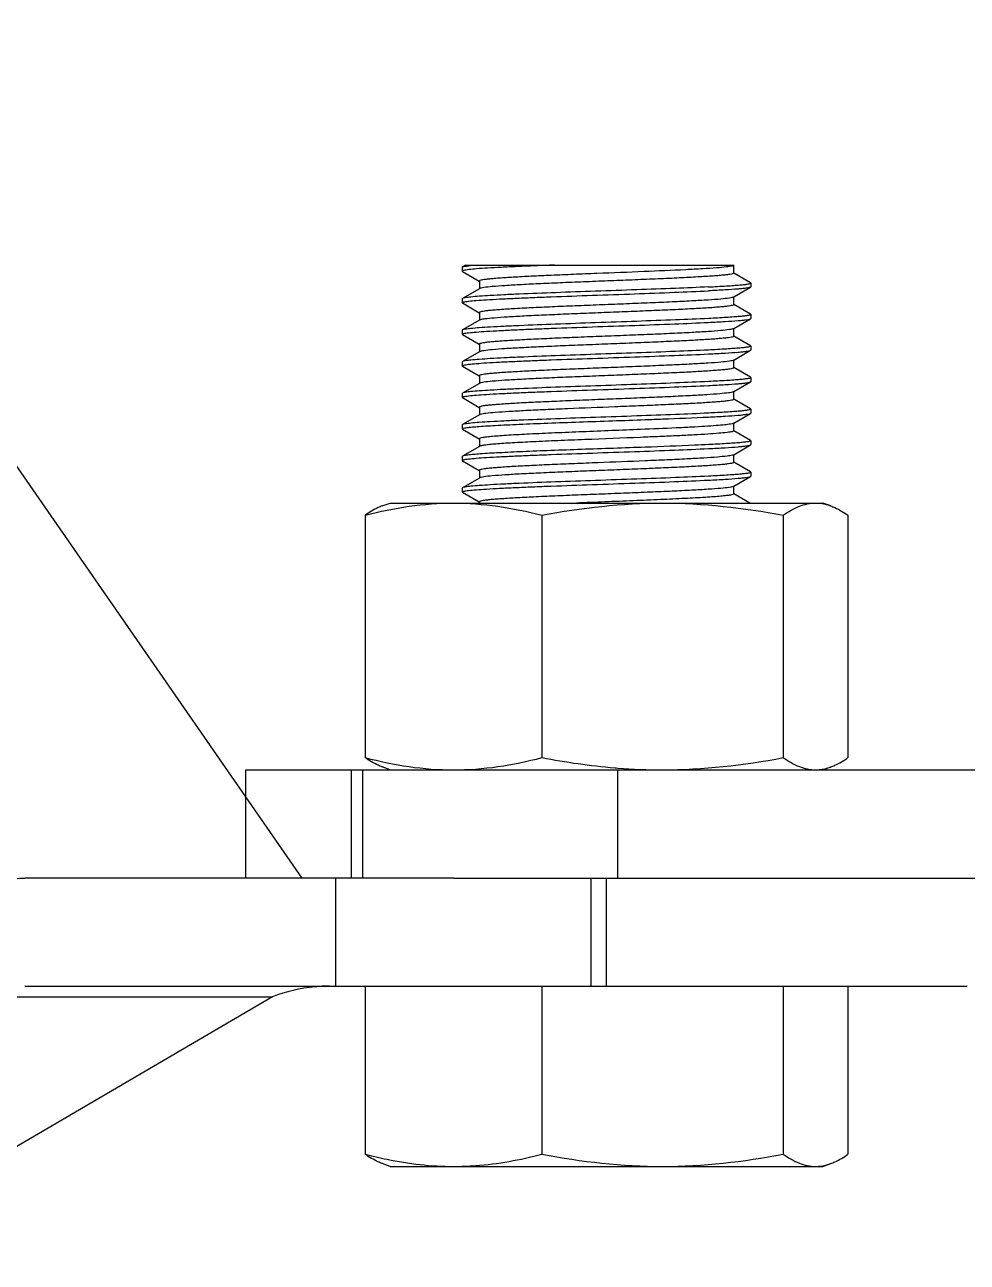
# Model space of a CAD drawing. Extents: x 27938 to 1507990, y 110129 to 923079.
# Drawn here: x 676847 to 677454, y 381827 to 382625 of the extents above; entities that cross this region are included whole.
import ezdxf

# ---------------------------------------------------------------- set-up
doc = ezdxf.new("R2010")
doc.units = 0
doc.header["$LTSCALE"] = 1000
doc.header["$MEASUREMENT"] = 0
doc.styles.get("Standard").update_dxf_attribs({"font": 'gbenor.shx', "bigfont": 'gbcbig.shx'})
doc.dimstyles.get("Standard").update_dxf_attribs({"dimtxt": 0.18, "dimasz": 0.18, "dimexe": 0.18, "dimexo": 0.0625, "dimgap": 0.09, "dimtad": 0, "dimtih": 1, "dimtoh": 1, "dimdec": 4, "dimzin": 0, "dimdsep": 46, "dimtxsty": 'Standard', "dimcen": 0.09, "dimadec": 0, "dimazin": 0, "dimtfac": 1, "dimtdec": 4, "dimtofl": 0, "dimtmove": 0, "dimatfit": 3, "dimfxl": 1, "dimtolj": 1, "dimtzin": 0, "dimarcsym": 0})

msp = doc.modelspace()

# ---------------------------------------------------------------- linework, layer by layer
at = {"linetype": 'Continuous'}
for p, q in [((677128.98, 382468.48), (677129.15, 382468.67)), ((677128.98, 382468.48), (677128.98, 382465.94)), ((677131.16, 382469.83), (677129.15, 382468.67)), ((677129.15, 382465.75), (677139.97, 382459.49)), ((677131.16, 382469.83), (677304.15, 382469.83)), ((677303.61, 382469.51), (677304.16, 382469.83)), ((677303.8, 382464.65), (677303.8, 382469.62)), ((677314.66, 382458.51), (677303.85, 382464.73)), ((677140.01, 382454.6), (677129.15, 382448.34)), ((677140.01, 382459.57), (677140.01, 382454.6)), ((677140.21, 382454.71), (677140.01, 382454.6)), ((677303.8, 382449.29), (677314.67, 382455.58)), ((677314.83, 382458.31), (677314.66, 382458.51)), ((677314.83, 382455.78), (677314.67, 382455.58)), ((677314.83, 382458.31), (677314.83, 382455.78)), ((677129.15, 382448.34), (677128.98, 382448.15)), ((677128.98, 382448.15), (677128.98, 382445.61)), ((677303.61, 382449.18), (677303.8, 382449.29)), ((677303.8, 382444.32), (677303.8, 382449.29)), ((677129.15, 382445.42), (677128.98, 382445.61)), ((677129.15, 382445.42), (677139.97, 382439.16)), ((677140.01, 382439.24), (677140.01, 382434.27)), ((677314.66, 382438.18), (677303.85, 382444.41)), ((677140.01, 382434.27), (677129.15, 382428.02)), ((677140.21, 382434.38), (677140.01, 382434.27)), ((677140.48, 382434.51), (677140.21, 382434.38)), ((677303.8, 382428.97), (677314.67, 382435.25)), ((677314.66, 382438.18), (677314.83, 382437.98)), ((677314.67, 382435.25), (677314.83, 382435.45)), ((677314.83, 382437.98), (677314.83, 382435.45)), ((677129.15, 382428.02), (677128.98, 382427.82)), ((677128.98, 382427.82), (677128.98, 382425.28)), ((677129.15, 382425.09), (677128.98, 382425.28)), ((677129.15, 382425.09), (677139.97, 382418.83)), ((677303.61, 382428.86), (677303.8, 382428.97)), ((677303.8, 382424), (677303.8, 382428.97)), ((677314.66, 382417.85), (677303.85, 382424.08)), ((677140.01, 382418.91), (677140.01, 382413.94)), ((677303.8, 382408.64), (677314.67, 382414.93)), ((677314.66, 382417.85), (677314.83, 382417.65)), ((677314.67, 382414.93), (677314.83, 382415.12)), ((677314.83, 382417.66), (677314.83, 382415.12)), ((677129.15, 382407.69), (677128.98, 382407.49)), ((677128.98, 382407.49), (677128.98, 382404.96)), ((677140.01, 382413.94), (677129.15, 382407.69)), ((677140.21, 382414.05), (677140.01, 382413.94)), ((677303.61, 382408.53), (677303.8, 382408.64)), ((677303.8, 382403.67), (677303.8, 382408.64)), ((677129.15, 382404.76), (677128.98, 382404.96)), ((677129.15, 382404.76), (677139.97, 382398.5)), ((677314.66, 382397.52), (677303.85, 382403.75)), ((677140.01, 382393.61), (677129.15, 382387.36)), ((677140.01, 382398.59), (677140.01, 382393.61)), ((677140.21, 382393.73), (677140.01, 382393.61)), ((677303.8, 382388.31), (677314.67, 382394.6)), ((677314.66, 382397.52), (677314.83, 382397.33)), ((677314.67, 382394.6), (677314.83, 382394.79)), ((677314.83, 382397.33), (677314.83, 382394.79)), ((677129.15, 382387.36), (677128.98, 382387.16)), ((677128.98, 382387.16), (677128.98, 382384.63)), ((677129.15, 382384.43), (677128.98, 382384.63)), ((677129.15, 382384.43), (677139.97, 382378.17)), ((677303.61, 382388.2), (677303.49, 382388.14)), ((677303.61, 382388.2), (677303.8, 382388.31)), ((677303.8, 382383.34), (677303.8, 382388.31)), ((677314.66, 382377.2), (677303.85, 382383.42)), ((677140.01, 382378.26), (677140.01, 382373.29)), ((677314.66, 382377.2), (677314.83, 382377)), ((677314.83, 382377), (677314.83, 382374.46)), ((677129.15, 382367.03), (677128.98, 382366.83)), ((677128.98, 382366.84), (677128.98, 382364.3)), ((677140.01, 382373.29), (677129.15, 382367.03)), ((677140.21, 382373.4), (677140.01, 382373.29)), ((677303.61, 382367.87), (677303.8, 382367.98)), ((677303.8, 382367.98), (677314.67, 382374.27)), ((677303.8, 382363.01), (677303.8, 382367.98)), ((677314.67, 382374.27), (677314.83, 382374.46)), ((677129.15, 382364.11), (677128.98, 382364.3)), ((677129.15, 382364.11), (677139.97, 382357.85)), ((677314.66, 382356.87), (677303.85, 382363.09)), ((677140.01, 382352.96), (677129.15, 382346.7)), ((677140.01, 382357.93), (677140.01, 382352.96)), ((677140.21, 382353.07), (677140.01, 382352.96)), ((677303.8, 382347.65), (677314.67, 382353.94)), ((677314.66, 382356.87), (677314.83, 382356.67)), ((677314.67, 382353.94), (677314.83, 382354.14)), ((677314.83, 382356.67), (677314.83, 382354.14)), ((677129.15, 382346.7), (677128.98, 382346.51)), ((677128.98, 382346.51), (677128.98, 382343.97)), ((677129.15, 382343.78), (677128.98, 382343.97)), ((677129.15, 382343.78), (677139.97, 382337.52)), ((677303.61, 382347.54), (677303.8, 382347.65)), ((677303.8, 382342.68), (677303.8, 382347.65)), ((677140.01, 382337.6), (677140.01, 382332.63)), ((677314.66, 382336.54), (677303.85, 382342.77)), ((677314.66, 382336.54), (677314.83, 382336.34)), ((677314.83, 382336.34), (677314.83, 382333.81)), ((677140.01, 382332.63), (677129.15, 382326.38)), ((677140.21, 382332.74), (677140.01, 382332.63)), ((677303.61, 382327.22), (677303.8, 382327.33)), ((677303.8, 382327.33), (677314.67, 382333.61)), ((677303.8, 382322.36), (677303.8, 382327.33)), ((677314.67, 382333.61), (677314.83, 382333.81)), ((677129.15, 382326.38), (677128.98, 382326.18)), ((677128.98, 382326.18), (677128.98, 382323.64)), ((677129.15, 382323.45), (677128.98, 382323.64)), ((677129.15, 382323.45), (677139.97, 382317.19)), ((677314.17, 382316.5), (677303.85, 382322.44)), ((677077.39, 382314.63), (677082.51, 382316.5)), ((677082.51, 382316.5), (677361.3, 382316.5)), ((677140.01, 382317.27), (677140.01, 382316.5)), ((677366.43, 382314.63), (677361.3, 382316.5)), ((677066.43, 382308.65), (677066.43, 382152.43)), ((677180.25, 382308.65), (677180.25, 382152.43)), ((677335.72, 382308.65), (677335.72, 382152.43)), ((677377.38, 382308.65), (677377.38, 382152.43)), ((676989.59, 382144.58), (677512.31, 382144.58)), ((676989.59, 382074.88), (676989.59, 382144.58)), ((677057.63, 382074.88), (677057.63, 382144.58)), ((677064.81, 382144.58), (677064.81, 382074.88)), ((677082.51, 382144.58), (677077.39, 382146.45)), ((677229.08, 382144.58), (677229.08, 382074.88)), ((677361.3, 382144.58), (677366.43, 382146.45)), ((677123.61, 382074.88), (676847.21, 382074.88)), ((677047.48, 382005.19), (677047.48, 382074.88)), ((677123.61, 382074.88), (677512.31, 382074.88)), ((677211.76, 382074.88), (677211.76, 382005.19)), ((677221.91, 382005.19), (677221.91, 382074.88)), ((676847.21, 382005.19), (677454.23, 382005.19)), ((677066.43, 382005.19), (677066.43, 381896.88)), ((677180.25, 382005.19), (677180.25, 381896.88)), ((677335.72, 382005.19), (677335.72, 381896.88)), ((677377.38, 382005.19), (677377.38, 381896.88)), ((677006.7, 381998.38), (676714.61, 381827.28)), ((676835.6, 381998.38), (677006.7, 381998.38)), ((677082.51, 381889.03), (677077.39, 381890.9)), ((677082.52, 381889.03), (677361.3, 381889.03)), ((677361.3, 381889.03), (677366.43, 381890.9))]:
    msp.add_line(p, q, dxfattribs=at)
for centre, radius, start, end in [((677259.6, 382531.7), 387.17, 265.19353, 265.48987), ((677258.18, 382511.34), 366.76, 265.46181, 269.96998)]:
    msp.add_arc(centre, radius, start, end, dxfattribs=at)
for points, knots in [([(677188.4, 382469.83), (677184.2, 382469.67), (677176.15, 382469.36), (677164.68, 382468.89), (677154.5, 382468.41), (677145.83, 382467.94), (677138.89, 382467.47), (677134.22, 382467.05), (677131.51, 382466.71), (677130.16, 382466.47), (677129.43, 382466.29), (677128.98, 382466.06), (677128.98, 382465.94)], [0, 0, 0, 0, 0.211213, 0.405075, 0.577151, 0.723639, 0.84124, 0.927369, 0.958032, 0.980246, 0.994009, 1, 1, 1, 1]), ([(677128.98, 382465.94), (677128.98, 382465.91), (677129.03, 382465.82), (677129.1, 382465.77), (677129.15, 382465.75)], [0, 0, 0, 0, 0.399347, 1, 1, 1, 1]), ([(677129.15, 382468.67), (677129.41, 382468.82), (677130.26, 382469.02), (677132.86, 382469.47), (677135.2, 382469.68), (677136.99, 382469.83)], [0, 0, 0, 0, 0.115704, 0.32127, 1, 1, 1, 1]), ([(677302.88, 382469.25), (677301.67, 382468.93), (677298.3, 382468.52), (677291.99, 382467.94), (677283.23, 382467.37), (677267.64, 382466.53), (677244.9, 382465.55), (677220.82, 382464.61), (677200.93, 382463.82), (677186.77, 382463.23), (677173.83, 382462.63), (677162.56, 382462.05), (677154.4, 382461.53), (677149.01, 382461.11), (677145.88, 382460.81), (677143.46, 382460.53), (677141.62, 382460.23), (677140.64, 382460), (677140.01, 382459.73), (677140.01, 382459.57)], [0, 0, 0, 0, 0.022892, 0.062149, 0.116485, 0.184035, 0.349034, 0.53441, 0.626761, 0.714589, 0.794837, 0.864719, 0.921811, 0.944929, 0.96415, 0.979322, 0.990328, 0.997134, 1, 1, 1, 1]), ([(677303.8, 382464.65), (677303.8, 382464.49), (677303.13, 382464.21), (677302.11, 382463.98), (677300.17, 382463.67), (677297.61, 382463.38), (677294.32, 382463.07), (677288.64, 382462.63), (677280.08, 382462.11), (677268.28, 382461.5), (677254.78, 382460.9), (677240.06, 382460.29), (677224.68, 382459.68), (677209.2, 382459.07), (677194.19, 382458.46), (677180.19, 382457.85), (677167.73, 382457.25), (677157.25, 382456.65), (677149.17, 382456.05), (677144.03, 382455.57), (677141.36, 382455.09), (677140.49, 382454.87), (677140.21, 382454.71)], [0, 0, 0, 0, 0.002979, 0.01011, 0.021657, 0.037568, 0.057721, 0.081935, 0.141646, 0.214533, 0.297927, 0.388772, 0.483731, 0.57932, 0.672029, 0.758455, 0.835426, 0.900125, 0.95019, 0.983823, 0.994112, 1, 1, 1, 1]), ([(677303.61, 382469.51), (677303.57, 382469.49), (677303.33, 382469.37), (677303.08, 382469.3), (677302.88, 382469.25)], [0, 0, 0, 0, 0.189122, 1, 1, 1, 1]), ([(677287.62, 382455.77), (677280.52, 382455.42), (677265.12, 382454.77), (677240.88, 382453.89), (677215.09, 382453), (677189.85, 382452.1), (677170.12, 382451.34), (677156.16, 382450.7), (677147.57, 382450.25), (677140.52, 382449.78), (677135.1, 382449.38), (677131.54, 382448.89), (677129.67, 382448.65), (677129.15, 382448.34)], [0, 0, 0, 0, 0.134252, 0.291373, 0.458536, 0.622095, 0.768682, 0.831793, 0.886343, 0.931217, 0.965509, 0.98855, 1, 1, 1, 1]), ([(677287.62, 382455.77), (677291.47, 382455.96), (677296.89, 382456.25), (677303.6, 382456.69), (677307.5, 382457.01), (677310.52, 382457.31), (677312.84, 382457.61), (677314.01, 382457.87), (677314.83, 382458.13), (677314.83, 382458.31)], [0, 0, 0, 0, 0.42187, 0.59314, 0.735705, 0.848286, 0.929875, 0.980006, 1, 1, 1, 1]), ([(677314.67, 382455.58), (677314.4, 382455.43), (677313.53, 382455.23), (677311.9, 382454.94), (677309.52, 382454.67), (677304.94, 382454.24), (677297.55, 382453.75), (677291.21, 382453.41), (677287.62, 382453.24)], [0, 0, 0, 0, 0.034368, 0.095688, 0.183981, 0.298624, 0.6033, 1, 1, 1, 1]), ([(677128.98, 382445.61), (677128.98, 382445.73), (677129.4, 382445.95), (677130.11, 382446.13), (677131.4, 382446.37), (677134.02, 382446.7), (677138.5, 382447.11), (677145.18, 382447.57), (677153.54, 382448.03), (677163.37, 382448.5), (677174.47, 382448.97), (677191.08, 382449.61), (677213.05, 382450.39), (677239.51, 382451.3), (677264.45, 382452.21), (677280.32, 382452.88), (677287.62, 382453.24)], [0, 0, 0, 0, 0.002173, 0.007141, 0.015151, 0.026213, 0.057299, 0.099789, 0.152784, 0.215146, 0.28553, 0.362415, 0.528944, 0.700408, 0.86206, 1, 1, 1, 1]), ([(677303.61, 382449.18), (677303.33, 382449.02), (677302.46, 382448.81), (677299.79, 382448.33), (677294.66, 382447.84), (677286.57, 382447.24), (677276.1, 382446.65), (677263.64, 382446.04), (677249.64, 382445.43), (677234.63, 382444.82), (677219.14, 382444.21), (677203.76, 382443.6), (677189.05, 382443), (677175.54, 382442.39), (677163.74, 382441.79), (677155.17, 382441.26), (677149.5, 382440.82), (677146.2, 382440.52), (677143.65, 382440.23), (677141.7, 382439.92), (677140.68, 382439.68), (677140.01, 382439.4), (677140.01, 382439.24)], [0, 0, 0, 0, 0.005873, 0.016149, 0.049758, 0.099805, 0.164491, 0.241457, 0.327882, 0.420596, 0.516193, 0.611164, 0.702021, 0.785429, 0.858328, 0.91805, 0.94227, 0.962424, 0.97834, 0.989887, 0.997022, 1, 1, 1, 1]), ([(677303.8, 382444.32), (677303.8, 382444.16), (677303.15, 382443.89), (677302.15, 382443.66), (677300.26, 382443.35), (677297.76, 382443.06), (677294.55, 382442.76), (677289.01, 382442.33), (677280.63, 382441.81), (677269.09, 382441.21), (677255.85, 382440.62), (677241.39, 382440.01), (677226.24, 382439.41), (677210.93, 382438.81), (677196.01, 382438.21), (677182.02, 382437.6), (677169.46, 382437.01), (677158.79, 382436.41), (677150.36, 382435.86), (677144.53, 382435.23), (677141.47, 382434.87), (677140.48, 382434.51)], [0, 0, 0, 0, 0.002924, 0.0099, 0.021186, 0.036743, 0.056446, 0.080134, 0.138588, 0.210032, 0.291918, 0.381318, 0.475031, 0.569704, 0.661945, 0.748452, 0.826132, 0.892206, 0.944323, 0.980649, 1, 1, 1, 1]), ([(677128.98, 382425.28), (677128.98, 382425.4), (677129.41, 382425.62), (677130.11, 382425.8), (677131.41, 382426.04), (677134.02, 382426.38), (677138.51, 382426.78), (677145.19, 382427.24), (677153.55, 382427.7), (677163.38, 382428.17), (677174.47, 382428.64), (677191.09, 382429.28), (677213.06, 382430.06), (677239.51, 382430.97), (677264.46, 382431.88), (677280.32, 382432.55), (677287.62, 382432.91)], [0, 0, 0, 0, 0.002178, 0.007152, 0.015169, 0.026237, 0.057333, 0.09983, 0.15283, 0.215192, 0.285574, 0.362456, 0.52898, 0.700433, 0.86207, 1, 1, 1, 1]), ([(677287.62, 382435.44), (677280.52, 382435.09), (677265.12, 382434.45), (677240.88, 382433.56), (677215.09, 382432.67), (677189.86, 382431.78), (677170.12, 382431.01), (677156.16, 382430.37), (677147.57, 382429.92), (677140.52, 382429.46), (677135.1, 382429.05), (677131.54, 382428.56), (677129.67, 382428.32), (677129.15, 382428.02)], [0, 0, 0, 0, 0.134248, 0.291365, 0.458529, 0.622083, 0.768673, 0.831788, 0.88634, 0.931214, 0.965507, 0.988548, 1, 1, 1, 1]), ([(677314.83, 382437.98), (677314.83, 382437.8), (677314.01, 382437.54), (677312.84, 382437.28), (677310.52, 382436.98), (677307.5, 382436.68), (677303.59, 382436.37), (677296.89, 382435.92), (677291.47, 382435.63), (677287.62, 382435.44)], [0, 0, 0, 0, 0.020035, 0.0702, 0.151811, 0.264397, 0.406958, 0.578212, 1, 1, 1, 1]), ([(677287.62, 382432.91), (677291.21, 382433.08), (677297.55, 382433.42), (677304.94, 382433.91), (677309.52, 382434.34), (677311.9, 382434.61), (677313.53, 382434.9), (677314.4, 382435.1), (677314.67, 382435.25)], [0, 0, 0, 0, 0.396702, 0.701374, 0.816021, 0.904313, 0.965635, 1, 1, 1, 1]), ([(677303.61, 382428.86), (677303.33, 382428.7), (677302.46, 382428.48), (677299.79, 382428), (677294.66, 382427.51), (677286.57, 382426.91), (677276.1, 382426.32), (677263.64, 382425.71), (677249.64, 382425.11), (677234.63, 382424.5), (677219.14, 382423.89), (677203.76, 382423.28), (677189.05, 382422.67), (677175.54, 382422.06), (677163.74, 382421.46), (677155.17, 382420.93), (677149.5, 382420.5), (677146.2, 382420.19), (677143.65, 382419.9), (677141.7, 382419.59), (677140.68, 382419.35), (677140.01, 382419.08), (677140.01, 382418.91)], [0, 0, 0, 0, 0.005875, 0.016149, 0.049759, 0.099805, 0.164492, 0.241457, 0.327882, 0.420594, 0.516191, 0.611162, 0.702019, 0.785427, 0.858326, 0.918049, 0.942268, 0.962424, 0.978338, 0.989888, 0.99702, 1, 1, 1, 1]), ([(677303.8, 382424), (677303.8, 382423.83), (677303.13, 382423.56), (677302.11, 382423.32), (677300.17, 382423.01), (677297.61, 382422.72), (677294.32, 382422.41), (677288.64, 382421.98), (677280.08, 382421.45), (677268.28, 382420.85), (677254.78, 382420.24), (677240.06, 382419.63), (677224.68, 382419.02), (677209.2, 382418.41), (677194.19, 382417.8), (677180.19, 382417.2), (677167.73, 382416.59), (677157.25, 382416), (677149.17, 382415.4), (677144.03, 382414.91), (677141.36, 382414.43), (677140.49, 382414.21), (677140.21, 382414.05)], [0, 0, 0, 0, 0.002979, 0.01011, 0.021657, 0.037569, 0.057721, 0.081935, 0.141646, 0.214533, 0.297927, 0.388772, 0.483732, 0.579321, 0.67203, 0.758455, 0.835427, 0.900125, 0.95019, 0.983823, 0.994112, 1, 1, 1, 1]), ([(677287.62, 382415.11), (677280.52, 382414.76), (677265.12, 382414.12), (677240.88, 382413.23), (677215.09, 382412.34), (677189.86, 382411.45), (677170.12, 382410.68), (677156.16, 382410.04), (677147.57, 382409.59), (677140.52, 382409.13), (677135.1, 382408.73), (677131.54, 382408.23), (677129.67, 382407.99), (677129.15, 382407.69)], [0, 0, 0, 0, 0.134249, 0.291363, 0.458528, 0.622088, 0.768678, 0.831792, 0.886344, 0.931218, 0.96551, 0.98855, 1, 1, 1, 1]), ([(677314.83, 382417.65), (677314.83, 382417.47), (677314.01, 382417.22), (677312.84, 382416.96), (677310.52, 382416.65), (677307.5, 382416.35), (677303.59, 382416.04), (677296.89, 382415.59), (677291.47, 382415.3), (677287.62, 382415.11)], [0, 0, 0, 0, 0.020036, 0.070205, 0.151815, 0.264402, 0.40696, 0.57821, 1, 1, 1, 1]), ([(677287.62, 382412.58), (677291.21, 382412.76), (677297.55, 382413.09), (677304.94, 382413.59), (677309.52, 382414.01), (677311.9, 382414.28), (677313.53, 382414.57), (677314.4, 382414.77), (677314.67, 382414.93)], [0, 0, 0, 0, 0.396701, 0.701381, 0.816026, 0.904316, 0.965635, 1, 1, 1, 1]), ([(677128.98, 382404.96), (677128.98, 382405.07), (677129.41, 382405.29), (677130.11, 382405.47), (677131.4, 382405.71), (677134.02, 382406.05), (677138.5, 382406.46), (677145.19, 382406.91), (677153.54, 382407.38), (677163.37, 382407.84), (677174.47, 382408.31), (677191.09, 382408.96), (677213.06, 382409.73), (677239.51, 382410.65), (677264.46, 382411.56), (677280.32, 382412.22), (677287.62, 382412.58)], [0, 0, 0, 0, 0.002176, 0.007147, 0.015161, 0.026226, 0.057318, 0.099812, 0.152812, 0.215177, 0.285562, 0.362446, 0.528971, 0.70043, 0.86207, 1, 1, 1, 1]), ([(677303.61, 382408.53), (677303.33, 382408.37), (677302.46, 382408.15), (677299.79, 382407.67), (677294.66, 382407.18), (677286.57, 382406.58), (677276.1, 382405.99), (677263.64, 382405.39), (677249.64, 382404.78), (677234.63, 382404.17), (677219.14, 382403.56), (677203.76, 382402.95), (677189.05, 382402.34), (677175.54, 382401.73), (677163.74, 382401.13), (677155.17, 382400.6), (677149.5, 382400.17), (677146.2, 382399.86), (677143.65, 382399.57), (677141.7, 382399.26), (677140.68, 382399.02), (677140.01, 382398.75), (677140.01, 382398.59)], [0, 0, 0, 0, 0.005873, 0.016149, 0.049758, 0.099805, 0.164491, 0.241456, 0.327881, 0.420594, 0.516191, 0.611162, 0.702019, 0.785427, 0.858327, 0.918049, 0.942268, 0.962424, 0.978339, 0.989888, 0.997022, 1, 1, 1, 1]), ([(677303.8, 382403.67), (677303.8, 382403.5), (677303.13, 382403.23), (677302.11, 382402.99), (677300.17, 382402.68), (677297.61, 382402.39), (677294.32, 382402.09), (677288.64, 382401.65), (677280.08, 382401.12), (677268.28, 382400.52), (677254.78, 382399.91), (677240.06, 382399.3), (677224.68, 382398.69), (677209.2, 382398.08), (677194.19, 382397.47), (677180.19, 382396.87), (677167.73, 382396.26), (677157.25, 382395.67), (677149.17, 382395.07), (677144.03, 382394.58), (677141.36, 382394.1), (677140.49, 382393.89), (677140.21, 382393.73)], [0, 0, 0, 0, 0.002979, 0.010111, 0.021657, 0.037569, 0.057721, 0.081936, 0.141647, 0.214533, 0.297928, 0.388772, 0.483731, 0.57932, 0.672029, 0.758454, 0.835426, 0.900125, 0.95019, 0.983823, 0.99411, 1, 1, 1, 1]), ([(677128.98, 382384.63), (677128.98, 382384.74), (677129.4, 382384.97), (677130.11, 382385.14), (677131.4, 382385.38), (677134.02, 382385.72), (677138.5, 382386.13), (677145.18, 382386.58), (677153.54, 382387.05), (677163.37, 382387.51), (677174.47, 382387.98), (677191.08, 382388.63), (677213.05, 382389.41), (677239.51, 382390.32), (677264.45, 382391.23), (677280.32, 382391.89), (677287.62, 382392.25)], [0, 0, 0, 0, 0.002173, 0.007141, 0.015152, 0.026215, 0.057302, 0.099793, 0.152787, 0.215148, 0.285531, 0.362416, 0.528944, 0.700406, 0.862059, 1, 1, 1, 1]), ([(677287.62, 382394.79), (677280.52, 382394.44), (677265.12, 382393.79), (677240.88, 382392.9), (677215.09, 382392.01), (677189.85, 382391.12), (677170.12, 382390.35), (677156.16, 382389.71), (677147.57, 382389.26), (677140.52, 382388.8), (677135.1, 382388.4), (677131.54, 382387.9), (677129.67, 382387.66), (677129.15, 382387.36)], [0, 0, 0, 0, 0.134252, 0.291373, 0.458536, 0.622093, 0.768681, 0.831792, 0.886342, 0.931216, 0.965508, 0.988549, 1, 1, 1, 1]), ([(677314.83, 382397.33), (677314.83, 382397.14), (677314.01, 382396.89), (677312.84, 382396.63), (677310.52, 382396.32), (677307.5, 382396.02), (677303.6, 382395.71), (677296.89, 382395.26), (677291.47, 382394.98), (677287.62, 382394.79)], [0, 0, 0, 0, 0.019992, 0.07012, 0.151708, 0.264289, 0.406858, 0.578132, 1, 1, 1, 1]), ([(677287.62, 382392.25), (677291.21, 382392.43), (677297.55, 382392.77), (677304.94, 382393.26), (677309.52, 382393.68), (677311.9, 382393.96), (677313.53, 382394.24), (677314.4, 382394.44), (677314.67, 382394.6)], [0, 0, 0, 0, 0.396698, 0.701379, 0.816025, 0.904316, 0.965635, 1, 1, 1, 1]), ([(677303.49, 382388.14), (677302.61, 382387.74), (677299.68, 382387.42), (677294.1, 382386.76), (677285.81, 382386.23), (677275.25, 382385.61), (677262.74, 382385.02), (677248.74, 382384.41), (677233.77, 382383.81), (677218.38, 382383.2), (677203.1, 382382.59), (677188.52, 382381.99), (677175.14, 382381.39), (677163.46, 382380.79), (677154.99, 382380.26), (677149.38, 382379.83), (677146.13, 382379.53), (677143.6, 382379.24), (677141.68, 382378.93), (677140.67, 382378.69), (677140.01, 382378.42), (677140.01, 382378.26)], [0, 0, 0, 0, 0.017708, 0.05266, 0.103733, 0.169109, 0.246432, 0.332901, 0.425384, 0.520527, 0.614878, 0.705016, 0.787672, 0.859852, 0.918947, 0.942904, 0.962836, 0.978574, 0.989993, 0.997048, 1, 1, 1, 1]), ([(677303.8, 382383.34), (677303.8, 382383.18), (677303.16, 382382.91), (677302.17, 382382.68), (677300.31, 382382.37), (677297.85, 382382.09), (677294.68, 382381.79), (677289.22, 382381.36), (677280.95, 382380.84), (677269.55, 382380.25), (677256.47, 382379.66), (677242.16, 382379.06), (677222.13, 382378.26), (677202.21, 382377.49), (677183.1, 382376.67), (677170.49, 382376.08), (677159.71, 382375.48), (677151.1, 382374.92), (677145.02, 382374.32), (677141.8, 382373.93), (677140.7, 382373.59)], [0, 0, 0, 0, 0.002894, 0.009781, 0.02092, 0.036276, 0.055728, 0.079118, 0.13686, 0.207489, 0.288521, 0.377101, 0.470105, 0.65622, 0.742765, 0.820836, 0.887682, 0.940956, 0.978809, 1, 1, 1, 1]), ([(677314.83, 382377), (677314.83, 382376.82), (677314.01, 382376.56), (677312.84, 382376.3), (677310.52, 382375.99), (677307.5, 382375.69), (677303.59, 382375.38), (677296.89, 382374.93), (677291.47, 382374.65), (677287.62, 382374.46)], [0, 0, 0, 0, 0.020043, 0.070215, 0.15183, 0.264417, 0.406977, 0.578226, 1, 1, 1, 1]), ([(677128.98, 382364.3), (677128.98, 382364.54), (677130.15, 382364.79), (677131.7, 382365.13), (677134.9, 382365.47), (677139.01, 382365.83), (677144.31, 382366.2), (677150.6, 382366.56), (677157.85, 382366.93), (677169.11, 382367.44), (677184.74, 382368.06), (677204.76, 382368.79), (677225.68, 382369.51), (677239.81, 382370.01), (677246.84, 382370.26)], [0, 0, 0, 0, 0.006089, 0.021965, 0.047862, 0.083507, 0.128456, 0.182129, 0.243816, 0.312711, 0.468386, 0.640968, 0.821337, 1, 1, 1, 1]), ([(677287.62, 382374.46), (677280.52, 382374.11), (677265.12, 382373.46), (677240.88, 382372.57), (677215.09, 382371.68), (677189.86, 382370.79), (677170.12, 382370.03), (677156.16, 382369.38), (677147.57, 382368.94), (677140.52, 382368.47), (677135.1, 382368.07), (677131.54, 382367.58), (677129.67, 382367.33), (677129.15, 382367.03)], [0, 0, 0, 0, 0.134247, 0.291362, 0.458526, 0.62208, 0.768671, 0.831786, 0.886339, 0.931214, 0.965507, 0.988549, 1, 1, 1, 1]), ([(677303.61, 382367.87), (677303.06, 382367.56), (677301.15, 382367.28), (677297.51, 382366.76), (677292.01, 382366.33), (677284.9, 382365.83), (677276.28, 382365.35), (677262.45, 382364.67), (677251.5, 382364.2), (677243.88, 382363.89)], [0, 0, 0, 0, 0.031519, 0.093975, 0.186286, 0.30637, 0.451441, 0.618071, 1, 1, 1, 1]), ([(677246.84, 382370.26), (677250.6, 382370.4), (677264.19, 382370.9), (677277.78, 382371.44), (677287.62, 382371.92)], [0, 0, 0, 0, 0.276123, 1, 1, 1, 1]), ([(677287.62, 382371.92), (677291.21, 382372.1), (677297.55, 382372.44), (677304.94, 382372.93), (677309.52, 382373.35), (677311.9, 382373.63), (677313.53, 382373.91), (677314.4, 382374.11), (677314.67, 382374.27)], [0, 0, 0, 0, 0.396703, 0.701376, 0.816022, 0.904313, 0.965635, 1, 1, 1, 1]), ([(677243.88, 382363.89), (677237.68, 382363.64), (677225.23, 382363.14), (677206.79, 382362.42), (677189.15, 382361.69), (677173.24, 382360.97), (677161.45, 382360.35), (677153.52, 382359.82), (677148.85, 382359.46), (677145.23, 382359.11), (677142.42, 382358.75), (677141.02, 382358.44), (677140.01, 382358.15), (677140.01, 382357.93)], [0, 0, 0, 0, 0.178582, 0.358861, 0.531361, 0.686977, 0.817516, 0.87118, 0.916131, 0.951795, 0.977729, 0.993682, 1, 1, 1, 1]), ([(677243.88, 382358.81), (677231.89, 382358.32), (677214.1, 382357.63), (677191.02, 382356.69), (677175.41, 382355.99), (677162.08, 382355.3), (677152.7, 382354.71), (677146.82, 382354.19), (677143.75, 382353.86), (677141.65, 382353.5), (677140.55, 382353.27), (677140.21, 382353.07)], [0, 0, 0, 0, 0.346507, 0.514134, 0.666976, 0.797572, 0.89956, 0.938228, 0.96803, 0.988654, 1, 1, 1, 1]), ([(677303.8, 382363.01), (677303.8, 382362.89), (677303.35, 382362.64), (677302.58, 382362.44), (677301.2, 382362.18), (677298.41, 382361.81), (677293.64, 382361.36), (677286.55, 382360.86), (677277.76, 382360.34), (677267.5, 382359.83), (677256.04, 382359.31), (677248.04, 382358.98), (677243.88, 382358.81)], [0, 0, 0, 0, 0.006256, 0.020361, 0.043043, 0.074306, 0.161877, 0.280955, 0.428478, 0.600577, 0.792785, 1, 1, 1, 1]), ([(677128.98, 382343.97), (677128.98, 382344.09), (677129.4, 382344.31), (677130.11, 382344.49), (677131.4, 382344.73), (677134.02, 382345.06), (677138.5, 382345.47), (677145.18, 382345.93), (677153.54, 382346.39), (677163.37, 382346.86), (677174.47, 382347.33), (677191.08, 382347.97), (677213.05, 382348.75), (677239.51, 382349.66), (677264.46, 382350.57), (677280.32, 382351.24), (677287.62, 382351.6)], [0, 0, 0, 0, 0.002173, 0.007142, 0.015153, 0.026216, 0.057304, 0.099796, 0.152793, 0.215157, 0.285542, 0.362427, 0.528954, 0.700418, 0.862065, 1, 1, 1, 1]), ([(677246.84, 382352.47), (677240.04, 382352.22), (677226.38, 382351.74), (677206.1, 382351.04), (677186.6, 382350.34), (677168.85, 382349.64), (677153.72, 382348.95), (677143.1, 382348.35), (677136.47, 382347.83), (677133.03, 382347.5), (677130.73, 382347.14), (677129.51, 382346.91), (677129.15, 382346.7)], [0, 0, 0, 0, 0.17307, 0.348034, 0.516277, 0.669479, 0.8001, 0.901708, 0.940017, 0.969349, 0.989377, 1, 1, 1, 1]), ([(677287.62, 382354.13), (677284.63, 382353.98), (677271.04, 382353.36), (677257.45, 382352.85), (677246.84, 382352.47)], [0, 0, 0, 0, 0.219735, 1, 1, 1, 1]), ([(677314.83, 382356.67), (677314.83, 382356.49), (677314.01, 382356.23), (677312.84, 382355.97), (677310.52, 382355.67), (677307.5, 382355.37), (677303.59, 382355.05), (677296.89, 382354.61), (677291.47, 382354.32), (677287.62, 382354.13)], [0, 0, 0, 0, 0.020015, 0.070166, 0.151766, 0.264352, 0.406913, 0.578172, 1, 1, 1, 1]), ([(677287.62, 382351.6), (677291.21, 382351.77), (677297.55, 382352.11), (677304.94, 382352.6), (677309.52, 382353.03), (677311.9, 382353.3), (677313.53, 382353.59), (677314.4, 382353.79), (677314.67, 382353.94)], [0, 0, 0, 0, 0.396699, 0.701381, 0.816026, 0.904317, 0.965635, 1, 1, 1, 1]), ([(677303.06, 382347.33), (677301.93, 382347), (677298.67, 382346.6), (677292.54, 382346.01), (677283.9, 382345.45), (677273.08, 382344.85), (677260.47, 382344.26), (677241.37, 382343.45), (677221.47, 382342.67), (677201.48, 382341.87), (677187.2, 382341.28), (677174.15, 382340.68), (677162.79, 382340.09), (677154.55, 382339.58), (677149.1, 382339.15), (677145.94, 382338.85), (677143.49, 382338.57), (677141.63, 382338.26), (677140.65, 382338.03), (677140.01, 382337.76), (677140.01, 382337.6)], [0, 0, 0, 0, 0.021609, 0.059807, 0.113343, 0.180363, 0.25852, 0.345073, 0.531007, 0.62385, 0.712245, 0.793084, 0.863529, 0.921111, 0.944434, 0.963829, 0.979139, 0.990246, 0.997113, 1, 1, 1, 1]), ([(677303.8, 382342.68), (677303.8, 382342.52), (677303.13, 382342.25), (677302.11, 382342.01), (677300.17, 382341.7), (677297.61, 382341.41), (677294.32, 382341.1), (677288.64, 382340.66), (677280.08, 382340.14), (677268.28, 382339.54), (677254.78, 382338.93), (677240.06, 382338.32), (677224.68, 382337.71), (677209.2, 382337.1), (677194.19, 382336.49), (677180.19, 382335.88), (677167.73, 382335.28), (677157.25, 382334.69), (677149.17, 382334.08), (677144.03, 382333.6), (677141.36, 382333.12), (677140.49, 382332.9), (677140.21, 382332.74)], [0, 0, 0, 0, 0.002978, 0.010111, 0.021657, 0.037569, 0.05772, 0.081936, 0.141647, 0.214533, 0.297928, 0.388772, 0.483731, 0.57932, 0.672029, 0.758455, 0.835427, 0.900125, 0.95019, 0.983823, 0.99411, 1, 1, 1, 1]), ([(677314.83, 382336.34), (677314.83, 382336.16), (677314.01, 382335.9), (677312.84, 382335.65), (677310.52, 382335.34), (677307.5, 382335.04), (677303.6, 382334.73), (677296.89, 382334.28), (677291.47, 382333.99), (677287.62, 382333.8)], [0, 0, 0, 0, 0.020002, 0.070139, 0.151732, 0.264313, 0.40688, 0.57815, 1, 1, 1, 1]), ([(677128.98, 382323.64), (677128.98, 382323.76), (677129.4, 382323.98), (677130.11, 382324.16), (677131.4, 382324.4), (677134.02, 382324.74), (677138.5, 382325.14), (677145.19, 382325.6), (677153.54, 382326.06), (677163.37, 382326.53), (677174.47, 382327), (677191.08, 382327.64), (677213.05, 382328.42), (677239.51, 382329.33), (677264.46, 382330.24), (677280.32, 382330.91), (677287.62, 382331.27)], [0, 0, 0, 0, 0.002175, 0.007144, 0.015156, 0.02622, 0.05731, 0.099803, 0.152798, 0.215159, 0.285541, 0.362425, 0.528953, 0.700413, 0.862061, 1, 1, 1, 1]), ([(677287.62, 382333.8), (677280.52, 382333.45), (677265.12, 382332.81), (677240.88, 382331.92), (677215.09, 382331.03), (677189.85, 382330.14), (677170.12, 382329.37), (677156.16, 382328.73), (677147.57, 382328.28), (677140.52, 382327.82), (677135.1, 382327.41), (677131.54, 382326.92), (677129.67, 382326.68), (677129.15, 382326.38)], [0, 0, 0, 0, 0.134252, 0.291373, 0.458535, 0.622091, 0.768679, 0.831791, 0.886341, 0.931215, 0.965508, 0.988549, 1, 1, 1, 1]), ([(677303.61, 382327.22), (677303.33, 382327.06), (677302.46, 382326.84), (677299.79, 382326.36), (677294.66, 382325.87), (677286.57, 382325.27), (677276.1, 382324.68), (677263.64, 382324.07), (677249.64, 382323.47), (677234.63, 382322.86), (677219.14, 382322.25), (677203.76, 382321.64), (677189.05, 382321.03), (677175.54, 382320.42), (677163.74, 382319.82), (677155.17, 382319.29), (677149.5, 382318.86), (677146.2, 382318.55), (677143.65, 382318.26), (677141.7, 382317.95), (677140.68, 382317.71), (677140.01, 382317.44), (677140.01, 382317.27)], [0, 0, 0, 0, 0.005876, 0.016149, 0.049758, 0.099805, 0.164491, 0.241457, 0.327882, 0.420595, 0.516192, 0.611162, 0.702019, 0.785427, 0.858326, 0.918048, 0.942268, 0.962423, 0.978339, 0.989887, 0.997021, 1, 1, 1, 1]), ([(677287.62, 382331.27), (677291.21, 382331.44), (677297.55, 382331.78), (677304.94, 382332.27), (677309.52, 382332.7), (677311.9, 382332.97), (677313.53, 382333.26), (677314.4, 382333.46), (677314.67, 382333.61)], [0, 0, 0, 0, 0.396697, 0.701375, 0.816023, 0.904315, 0.965635, 1, 1, 1, 1]), ([(677303.8, 382322.36), (677303.8, 382322.14), (677302.83, 382321.85), (677301.47, 382321.55), (677298.76, 382321.2), (677295.26, 382320.85), (677290.74, 382320.49), (677283.06, 382319.98), (677271.61, 382319.36), (677256.14, 382318.66), (677238.92, 382317.94), (677220.83, 382317.23), (677208.58, 382316.75), (677202.46, 382316.5)], [0, 0, 0, 0, 0.006286, 0.022093, 0.047782, 0.083115, 0.127681, 0.18092, 0.310633, 0.465683, 0.638189, 0.81937, 1, 1, 1, 1]), ([(677066.43, 382308.65), (677075.77, 382311.05), (677094.58, 382315.02), (677113.79, 382316.5), (677123.34, 382316.5)], [0, 0, 0, 0, 0.502209, 1, 1, 1, 1]), ([(677077.57, 382314.7), (677076.62, 382314.35), (677072.71, 382312.73), (677069.07, 382310.5), (677066.43, 382308.65)], [0, 0, 0, 0, 0.238306, 1, 1, 1, 1]), ([(677123.34, 382316.5), (677132.89, 382316.5), (677152.1, 382315.02), (677170.92, 382311.05), (677180.25, 382308.65)], [0, 0, 0, 0, 0.497791, 1, 1, 1, 1]), ([(677335.72, 382308.65), (677338.95, 382310.92), (677345.46, 382314.81), (677352.99, 382316.5), (677356.55, 382316.5)], [0, 0, 0, 0, 0.526507, 1, 1, 1, 1]), ([(677356.55, 382316.5), (677357.36, 382316.5), (677360.65, 382316.34), (677363.91, 382315.55), (677366.24, 382314.7)], [0, 0, 0, 0, 0.24568, 1, 1, 1, 1]), ([(677366.24, 382314.7), (677367.19, 382314.35), (677371.1, 382312.73), (677374.74, 382310.5), (677377.38, 382308.65)], [0, 0, 0, 0, 0.238306, 1, 1, 1, 1]), ([(677077.57, 382146.38), (677076.62, 382146.73), (677072.71, 382148.35), (677069.07, 382150.58), (677066.43, 382152.43)], [0, 0, 0, 0, 0.238306, 1, 1, 1, 1]), ([(677066.43, 382152.43), (677075.77, 382150.03), (677094.58, 382146.06), (677113.79, 382144.58), (677123.34, 382144.58)], [0, 0, 0, 0, 0.502209, 1, 1, 1, 1]), ([(677123.34, 382144.58), (677132.89, 382144.58), (677152.1, 382146.06), (677170.92, 382150.03), (677180.25, 382152.43)], [0, 0, 0, 0, 0.497791, 1, 1, 1, 1]), ([(677335.72, 382152.43), (677338.95, 382150.16), (677345.46, 382146.27), (677352.99, 382144.58), (677356.55, 382144.58)], [0, 0, 0, 0, 0.526507, 1, 1, 1, 1]), ([(677366.24, 382146.38), (677367.19, 382146.73), (677371.1, 382148.35), (677374.74, 382150.58), (677377.38, 382152.43)], [0, 0, 0, 0, 0.238306, 1, 1, 1, 1]), ([(677356.55, 382144.58), (677357.36, 382144.58), (677360.65, 382144.74), (677363.91, 382145.53), (677366.24, 382146.38)], [0, 0, 0, 0, 0.24568, 1, 1, 1, 1]), ([(676800.75, 382047.67), (676806.39, 382055.65), (676819.82, 382069.26), (676838.51, 382074.88), (676847.21, 382074.88)], [0, 0, 0, 0, 0.528923, 1, 1, 1, 1]), ([(677043.54, 382005.19), (677040.37, 382005.19), (677027.84, 382004.61), (677015.46, 382001.67), (677006.7, 381998.38)], [0, 0, 0, 0, 0.253333, 1, 1, 1, 1]), ([(677077.57, 381890.83), (677076.62, 381891.17), (677072.71, 381892.8), (677069.07, 381895.02), (677066.43, 381896.88)], [0, 0, 0, 0, 0.238306, 1, 1, 1, 1]), ([(677066.43, 381896.88), (677071.12, 381895.67), (677089.78, 381891.3), (677109, 381889.03), (677123.34, 381889.03)], [0, 0, 0, 0, 0.252048, 1, 1, 1, 1]), ([(677123.34, 381889.03), (677128.11, 381889.03), (677147.3, 381889.75), (677166.3, 381893.29), (677180.25, 381896.88)], [0, 0, 0, 0, 0.248826, 1, 1, 1, 1]), ([(677335.72, 381896.88), (677338.95, 381894.6), (677345.46, 381890.71), (677352.99, 381889.03), (677356.55, 381889.03)], [0, 0, 0, 0, 0.526507, 1, 1, 1, 1]), ([(677366.24, 381890.83), (677367.19, 381891.17), (677371.1, 381892.8), (677374.74, 381895.02), (677377.38, 381896.88)], [0, 0, 0, 0, 0.238306, 1, 1, 1, 1]), ([(677356.55, 381889.03), (677359, 381889.03), (677362.31, 381889.52), (677365.45, 381890.54), (677366.24, 381890.83)], [0, 0, 0, 0, 0.743021, 1, 1, 1, 1])]:
    msp.add_open_spline(points, degree=3, knots=knots, dxfattribs=at)
for points in [[(677140.7, 382373.59), (677140.53, 382373.54), (677140.36, 382373.49), (677140.21, 382373.4)], [(677303.61, 382347.54), (677303.44, 382347.45), (677303.25, 382347.39), (677303.06, 382347.33)], [(677180.25, 382308.65), (677205.84, 382313.47), (677231.94, 382316.5), (677257.98, 382316.5)], [(677257.98, 382316.5), (677284.03, 382316.5), (677310.13, 382313.47), (677335.72, 382308.65)], [(677180.25, 382152.43), (677195.76, 382149.51), (677211.43, 382147.22), (677227.16, 382145.89)], [(677257.98, 382144.58), (677284.03, 382144.58), (677310.13, 382147.61), (677335.72, 382152.43)], [(677180.25, 381896.88), (677205.84, 381892.06), (677231.94, 381889.03), (677257.98, 381889.03)], [(677257.98, 381889.03), (677284.03, 381889.03), (677310.13, 381892.06), (677335.72, 381896.88)]]:
    msp.add_open_spline(points, degree=3, dxfattribs=at)

# ---------------------------------------------------------------- leaders
msp.add_leader([(677025.98, 382074.88), (676305.19, 383113.24)], dimstyle='Standard', override={"dimgap": 20, "dimtad": 0})

doc.saveas('drawing.dxf')
